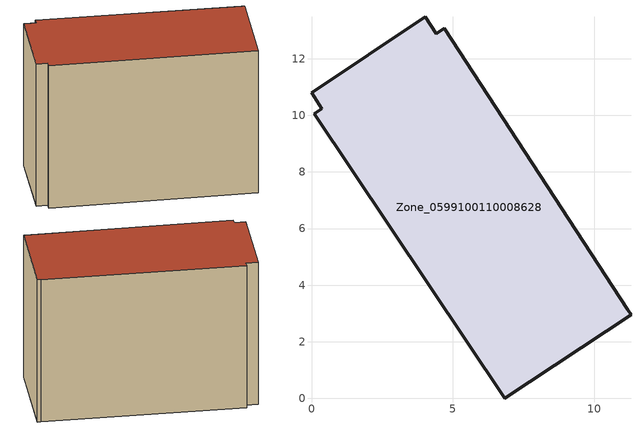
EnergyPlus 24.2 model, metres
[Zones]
Zone_0599100110008628
 floor ground (C_G): 11.29,2.95 6.83,0 0.1,10.06 0.36,10.24 0,10.8 4.02,13.49 4.42,12.89 4.69,13.07 11.17,3.12 z0.48
 wall outside (C_F): 0.1,10.06 6.83,0 11.29,2.95 11.17,3.12 4.69,13.07 4.42,12.89 4.02,13.49 0,10.8 0.36,10.24 0.1,10.06 z0.48:9.73
 roof outside (C_R): 6.83,0 11.29,2.95 11.17,3.12 4.69,13.07 4.42,12.89 4.02,13.49 0,10.8 0.36,10.24 0.1,10.06 z9.73
[BUILDING]
Pand.0599100110008628: North Axis=0; Terrain=City; Loads Convergence Tolerance Value=0.04; Temperature Convergence Tolerance Value=0.4; Solar Distribution=FullExterior; Maximum Number of Warmup Days=25; Minimum Number of Warmup Days=1
[Site:Location]
Rotterdam.The.Hague.AP_ZH_NLD Design_Conditions: Latitude=51.96; Longitude=4.45; Time Zone=1; Elevation=-4.5
[SITE:GROUNDTEMPERATURE:BUILDINGSURFACE]
18, 18, 18, 18, 18, 18, 18, 18, 18, 18, 18, 18
[MATERIAL] Thermal Absorptance=0.9; Solar Absorptance=0.7; Visible Absorptance=0.7
Name | Roughness | Thickness | Conductivity | Density | Specific Heat
G.TI.2015-2018 | MediumSmooth | 0.15 | 0.0428571 | 540 | 1210
F.TI.2015-2018 | Rough | 0.3 | 0.0666667 | 1920 | 840
R.TI.2015-2018 | MediumRough | 0.2 | 0.0333333 | 1500 | 1000
[CONSTRUCTION]
C_G: G.TI.2015-2018
C_F: F.TI.2015-2018
C_R: R.TI.2015-2018
[ZONE]
Zone_0599100110008628: Type=1; Multiplier=1; Ceiling Height=Autocalculate; Volume=Autocalculate; Floor Area=autocalculate; Part of Total Floor Area=Yes
[ZONEINFILTRATION:DESIGNFLOWRATE]
Infil_Zone_0599100110008628: Zone or ZoneList or Space or SpaceList=Zone_0599100110008628; Schedule=AlwaysOn; Design Flow Rate Calculation Method=Flow/Area; Flow Rate per Floor Area=0.0015; Constant Term Coefficient=1; Temperature Term Coefficient=0; Velocity Term Coefficient=0; Velocity Squared Term Coefficient=0
[HVACTEMPLATE:ZONE:IDEALLOADSAIRSYSTEM]
Zone_0599100110008628: Maximum Heating Supply Air Temperature=50; Minimum Cooling Supply Air Temperature=13; Maximum Heating Supply Air Humidity Ratio=0.0156; Minimum Cooling Supply Air Humidity Ratio=0.0077; Heating Limit=NoLimit; Cooling Limit=NoLimit; Dehumidification Control Type=ConstantSensibleHeatRatio; Cooling Sensible Heat Ratio=0.7; Dehumidification Setpoint=60; Humidification Control Type=None; Humidification Setpoint=30; Outdoor Air Method=None; Outdoor Air Flow Rate per Person=0.00944; Outdoor Air Flow Rate per Zone Floor Area=0; Outdoor Air Flow Rate per Zone=0; Demand Controlled Ventilation Type=None; Outdoor Air Economizer Type=NoEconomizer; Heat Recovery Type=None; Sensible Heat Recovery Effectiveness=0.7; Latent Heat Recovery Effectiveness=0.65
[ZONECONTROL:THERMOSTAT]
ThermostatControl_Zone_0599100110008628: Zone or ZoneList=Zone_0599100110008628; Control Type Schedule=DualSetpointControlType; Control 1=Thermostat_Zone_0599100110008628; Temperature Difference Between Cutout And Setpoint=0
[THERMOSTATSETPOINT:DUALSETPOINT]
Thermostat_Zone_0599100110008628: Heating Setpoint Temperature Schedule=HeatingSetpoint_Zone_0599100110008628; Cooling Setpoint Temperature Schedule=CoolingSetpoint_Zone_0599100110008628
[SCHEDULE:COMPACT]
HeatingSetpoint_Zone_0599100110008628: Through: 12/31, For: AllDays, Until: 24:00, 21
CoolingSetpoint_Zone_0599100110008628: Through: 12/31, For: AllDays, Until: 24:00, 24
DualSetpointControlType: Through: 12/31, For: AllDays, Until: 24:00, 4
AlwaysOn: Through: 12/31, For: AllDays, Until: 24:00, 1
